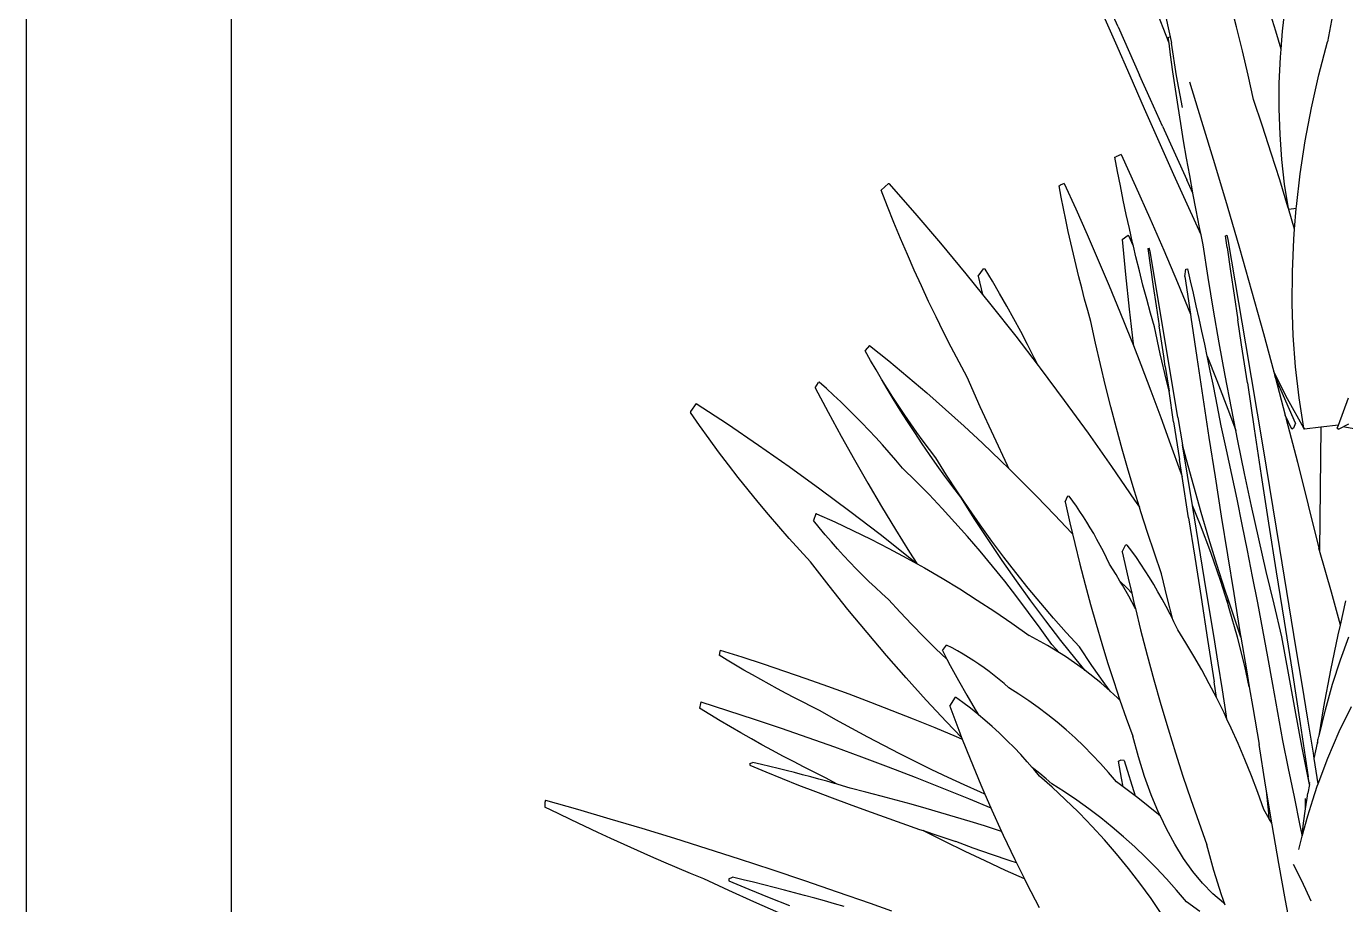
# Model space of a CAD drawing. Header units: metres. Extents: x 244.4 to 340.3, y -4.1 to 64.3.
# Drawn here: x 245.238 to 246.203, y 8.109 to 8.751 of the extents above; entities that cross this region are included whole.
import ezdxf

# ---------------------------------------------------------------- set-up
doc = ezdxf.new("R2010")
doc.units = ezdxf.units.M
doc.layers.add('Edges', color=7, linetype='Continuous')

# ---------------------------------------------------------------- blocks, each defined once
blk = doc.blocks.new('Novo+Sobrado2m fr')
for p, q in [((-10.34992, -1.87774), (-10.34992, 0.87226)), ((-10.19992, -1.42774), (-10.19992, -0.42774)), ((-9.55334, -0.47803), (-9.57555, -0.42774)), ((-9.55172, -0.46609), (-9.56755, -0.4307)), ((-9.51884, -0.4669), (-9.52564, -0.4492)), ((-9.46516, -0.46609), (-9.46978, -0.44839)), ((-9.43152, -0.46923), (-9.42927, -0.44999)), ((-9.51773, -0.45462), (-9.51358, -0.47335)), ((-9.43644, -0.46937), (-9.44124, -0.4536)), ((-9.39411, -0.45381), (-9.39853, -0.47722)), ((-9.55172, -0.46609), (-9.53596, -0.50152)), ((-9.51448, -0.47808), (-9.51884, -0.4669)), ((-9.46077, -0.4838), (-9.46516, -0.46609)), ((-9.43259, -0.4825), (-9.43644, -0.46937)), ((-9.43259, -0.4825), (-9.43152, -0.46923)), ((-9.5429, -0.50206), (-9.55334, -0.47803)), ((-9.51502, -0.47397), (-9.51384, -0.47334)), ((-9.51448, -0.47808), (-9.51502, -0.47397)), ((-9.51336, -0.48651), (-9.51448, -0.47808)), ((-9.51358, -0.47335), (-9.51384, -0.47334)), ((-9.51358, -0.47335), (-9.51255, -0.47803)), ((-9.50894, -0.50206), (-9.51255, -0.47803)), ((-9.40484, -0.50125), (-9.39853, -0.47722)), ((-9.51161, -0.49908), (-9.51336, -0.48651)), ((-9.45661, -0.50152), (-9.46077, -0.4838)), ((-9.43387, -0.50738), (-9.43306, -0.48838)), ((-9.43306, -0.48838), (-9.43259, -0.4825)), ((-9.52812, -0.51925), (-9.53596, -0.50152)), ((-9.50978, -0.51167), (-9.51161, -0.49908)), ((-9.45267, -0.51925), (-9.45661, -0.50152)), ((-9.41028, -0.52536), (-9.40484, -0.50125)), ((-9.53233, -0.52617), (-9.5429, -0.50206)), ((-9.50466, -0.52522), (-9.50894, -0.50206)), ((-9.49956, -0.50643), (-9.49069, -0.53503)), ((-9.43397, -0.5262), (-9.43387, -0.50738)), ((-9.51921, -0.53883), (-9.52812, -0.51925)), ((-9.50787, -0.52429), (-9.50978, -0.51167)), ((-9.44608, -0.53883), (-9.45267, -0.51925)), ((-9.52166, -0.5503), (-9.53233, -0.52617)), ((-9.50587, -0.53692), (-9.50787, -0.52429)), ((-9.43334, -0.54481), (-9.43397, -0.5262)), ((-9.41486, -0.54949), (-9.41028, -0.52536)), ((-9.51921, -0.53883), (-9.50141, -0.5781)), ((-9.50379, -0.54957), (-9.50587, -0.53692)), ((-9.49069, -0.53503), (-9.48129, -0.56597)), ((-9.43969, -0.55845), (-9.44608, -0.53883)), ((-9.50163, -0.56223), (-9.50379, -0.54957)), ((-9.432, -0.56316), (-9.43334, -0.54481)), ((-9.41856, -0.57359), (-9.41486, -0.54949)), ((-9.51091, -0.5744), (-9.52166, -0.5503)), ((-9.4335, -0.5781), (-9.43969, -0.55845)), ((-9.55404, -0.56154), (-9.55331, -0.56112)), ((-9.5521, -0.57199), (-9.55404, -0.56154)), ((-9.54941, -0.55952), (-9.55331, -0.56112)), ((-9.54941, -0.55952), (-9.53888, -0.58266)), ((-9.49938, -0.5749), (-9.50163, -0.56223)), ((-9.48129, -0.56597), (-9.47207, -0.59699)), ((-9.42994, -0.58122), (-9.432, -0.56316)), ((-9.55007, -0.58243), (-9.5521, -0.57199)), ((-9.50009, -0.59843), (-9.51091, -0.5744)), ((-9.497, -0.58785), (-9.50141, -0.5781)), ((-9.49705, -0.58758), (-9.49938, -0.5749)), ((-9.42751, -0.59778), (-9.4335, -0.5781)), ((-9.42137, -0.59761), (-9.41856, -0.57359)), ((-9.7197, -0.58064), (-9.72493, -0.58557)), ((-9.72033, -0.59745), (-9.72493, -0.58557)), ((-9.7197, -0.58064), (-9.71942, -0.58068)), ((-9.71942, -0.58068), (-9.70041, -0.60237)), ((-9.59477, -0.5823), (-9.59419, -0.58197)), ((-9.59322, -0.59067), (-9.59477, -0.5823)), ((-9.59107, -0.58068), (-9.59419, -0.58197)), ((-9.59107, -0.58068), (-9.58263, -0.59922)), ((-9.54796, -0.59286), (-9.55007, -0.58243)), ((-9.53888, -0.58266), (-9.52853, -0.60597)), ((-9.497, -0.58785), (-9.49705, -0.58758)), ((-9.49465, -0.60027), (-9.497, -0.58785)), ((-9.42717, -0.59893), (-9.42994, -0.58122)), ((-9.71561, -0.60924), (-9.72033, -0.59745)), ((-9.59159, -0.59904), (-9.59322, -0.59067)), ((-9.54576, -0.60326), (-9.54796, -0.59286)), ((-9.47207, -0.59699), (-9.46303, -0.62809)), ((-9.42717, -0.59893), (-9.42751, -0.59778)), ((-9.42148, -0.59897), (-9.42137, -0.59761)), ((-9.70041, -0.60237), (-9.68161, -0.6244)), ((-9.5899, -0.60739), (-9.59159, -0.59904)), ((-9.58814, -0.61572), (-9.5899, -0.60739)), ((-9.58263, -0.59922), (-9.57434, -0.61789)), ((-9.54348, -0.61365), (-9.54576, -0.60326)), ((-9.52853, -0.60597), (-9.51836, -0.62944)), ((-9.49108, -0.61828), (-9.50009, -0.59843)), ((-9.49216, -0.61296), (-9.49465, -0.60027)), ((-9.42714, -0.59903), (-9.42717, -0.59893)), ((-9.42682, -0.5996), (-9.42714, -0.59903)), ((-9.42714, -0.59903), (-9.42679, -0.5996)), ((-9.4227, -0.61418), (-9.42714, -0.59903)), ((-9.42679, -0.5996), (-9.42682, -0.5996)), ((-9.42148, -0.59897), (-9.42679, -0.5996)), ((-9.4227, -0.61418), (-9.42148, -0.59897)), ((-9.71077, -0.62095), (-9.71561, -0.60924)), ((-9.58631, -0.62404), (-9.58814, -0.61572)), ((-9.54111, -0.62401), (-9.54348, -0.61365)), ((-9.49108, -0.61828), (-9.49216, -0.61296)), ((-9.42329, -0.62151), (-9.4227, -0.61418)), ((-9.70581, -0.63258), (-9.71077, -0.62095)), ((-9.68161, -0.6244), (-9.66305, -0.64675)), ((-9.58442, -0.63234), (-9.58631, -0.62404)), ((-9.57434, -0.61789), (-9.5662, -0.63669)), ((-9.54885, -0.62169), (-9.54438, -0.61856)), ((-9.54885, -0.62169), (-9.54637, -0.64719)), ((-9.54385, -0.61894), (-9.54438, -0.61856)), ((-9.54049, -0.62663), (-9.54385, -0.61894)), ((-9.54049, -0.62663), (-9.54111, -0.62401)), ((-9.53866, -0.63435), (-9.54049, -0.62663)), ((-9.48959, -0.62565), (-9.49108, -0.61828)), ((-9.48584, -0.64945), (-9.48959, -0.62565)), ((-9.47327, -0.61894), (-9.47206, -0.61856)), ((-9.47204, -0.62748), (-9.47327, -0.61894)), ((-9.47116, -0.62169), (-9.47206, -0.61856)), ((-9.45823, -0.69792), (-9.47116, -0.62169)), ((-9.4243, -0.64524), (-9.42329, -0.62151)), ((-9.70073, -0.64411), (-9.70581, -0.63258)), ((-9.58246, -0.64062), (-9.58442, -0.63234)), ((-9.53613, -0.64466), (-9.53866, -0.63435)), ((-9.53008, -0.62828), (-9.52911, -0.62798)), ((-9.53008, -0.62828), (-9.52809, -0.64203)), ((-9.52838, -0.63048), (-9.52911, -0.62798)), ((-9.51803, -0.69155), (-9.52838, -0.63048)), ((-9.51836, -0.62944), (-9.50837, -0.65306)), ((-9.47204, -0.62748), (-9.46952, -0.64481)), ((-9.46303, -0.62809), (-9.45418, -0.65926)), ((-9.69554, -0.65556), (-9.70073, -0.64411)), ((-9.65406, -0.64853), (-9.65001, -0.64311)), ((-9.64901, -0.6433), (-9.65001, -0.64311)), ((-9.64364, -0.65217), (-9.64901, -0.6433)), ((-9.58043, -0.64888), (-9.58246, -0.64062)), ((-9.5662, -0.63669), (-9.5582, -0.65561)), ((-9.53351, -0.65495), (-9.53613, -0.64466)), ((-9.52809, -0.64203), (-9.52604, -0.65603)), ((-9.5028, -0.64872), (-9.50227, -0.6433)), ((-9.50227, -0.6433), (-9.50076, -0.64311)), ((-9.49867, -0.65197), (-9.50076, -0.64311)), ((-9.46952, -0.64481), (-9.46692, -0.66244)), ((-9.42442, -0.66874), (-9.4243, -0.64524)), ((-9.69024, -0.66691), (-9.69554, -0.65556)), ((-9.66305, -0.64675), (-9.65089, -0.66179)), ((-9.65406, -0.64853), (-9.65089, -0.66179)), ((-9.63835, -0.66117), (-9.64364, -0.65217)), ((-9.57833, -0.65712), (-9.58043, -0.64888)), ((-9.5582, -0.65561), (-9.55034, -0.67464)), ((-9.54637, -0.64719), (-9.54365, -0.6726)), ((-9.53081, -0.6652), (-9.53351, -0.65495)), ((-9.50837, -0.65306), (-9.49882, -0.6762)), ((-9.5028, -0.64872), (-9.49882, -0.6762)), ((-9.49659, -0.66097), (-9.49867, -0.65197)), ((-9.48189, -0.67329), (-9.48584, -0.64945)), ((-9.65089, -0.66179), (-9.64471, -0.66943)), ((-9.63313, -0.6703), (-9.63835, -0.66117)), ((-9.57617, -0.66534), (-9.57833, -0.65712)), ((-9.57394, -0.67353), (-9.57617, -0.66534)), ((-9.52803, -0.67543), (-9.53081, -0.6652)), ((-9.52604, -0.65603), (-9.52392, -0.67028)), ((-9.49452, -0.6701), (-9.49659, -0.66097)), ((-9.46692, -0.66244), (-9.46423, -0.68039)), ((-9.45418, -0.65926), (-9.44551, -0.6905)), ((-9.68482, -0.67817), (-9.69024, -0.66691)), ((-9.64471, -0.66943), (-9.6266, -0.69244)), ((-9.62799, -0.67955), (-9.63313, -0.6703)), ((-9.57164, -0.68169), (-9.57394, -0.67353)), ((-9.55034, -0.67464), (-9.54263, -0.69379)), ((-9.54365, -0.6726), (-9.54067, -0.69792)), ((-9.52392, -0.67028), (-9.52174, -0.68477)), ((-9.49245, -0.67936), (-9.49452, -0.6701)), ((-9.47775, -0.69715), (-9.48189, -0.67329)), ((-9.42365, -0.69197), (-9.42442, -0.66874)), ((-9.67929, -0.68933), (-9.68482, -0.67817)), ((-9.62293, -0.68893), (-9.62799, -0.67955)), ((-9.56821, -0.69737), (-9.57164, -0.68169)), ((-9.52516, -0.68562), (-9.52803, -0.67543)), ((-9.51834, -0.70693), (-9.52174, -0.68477)), ((-9.49882, -0.6762), (-9.4985, -0.67843)), ((-9.4985, -0.67843), (-9.49415, -0.70794)), ((-9.49039, -0.68874), (-9.49245, -0.67936)), ((-9.46147, -0.69862), (-9.46423, -0.68039)), ((-9.67365, -0.70039), (-9.67929, -0.68933)), ((-9.6266, -0.69244), (-9.61019, -0.71386)), ((-9.61795, -0.69844), (-9.62293, -0.68893)), ((-9.54263, -0.69379), (-9.54051, -0.69918)), ((-9.52088, -0.70519), (-9.52516, -0.68562)), ((-9.50794, -0.75192), (-9.51803, -0.69155)), ((-9.48835, -0.69825), (-9.49039, -0.68874)), ((-9.44551, -0.6905), (-9.43793, -0.71845)), ((-9.42197, -0.71488), (-9.42365, -0.69197)), ((-9.73655, -0.70289), (-9.73657, -0.70318)), ((-9.73266, -0.71008), (-9.73657, -0.70318)), ((-9.7335, -0.69917), (-9.73655, -0.70289)), ((-9.7335, -0.69917), (-9.71941, -0.7105)), ((-9.66789, -0.71135), (-9.67365, -0.70039)), ((-9.61305, -0.70807), (-9.61795, -0.69844)), ((-9.56462, -0.713), (-9.56821, -0.69737)), ((-9.54067, -0.69792), (-9.54051, -0.69918)), ((-9.54051, -0.69918), (-9.53507, -0.71306)), ((-9.48651, -0.70692), (-9.48835, -0.69825)), ((-9.47341, -0.72104), (-9.47775, -0.69715)), ((-9.45717, -0.72648), (-9.46147, -0.69862)), ((-9.44563, -0.77329), (-9.45823, -0.69792)), ((-9.72867, -0.71692), (-9.73266, -0.71008)), ((-9.71941, -0.7105), (-9.70544, -0.72207)), ((-9.66203, -0.72221), (-9.66789, -0.71135)), ((-9.61019, -0.71386), (-9.61305, -0.70807)), ((-9.56086, -0.72859), (-9.56462, -0.713)), ((-9.53507, -0.71306), (-9.52766, -0.73243)), ((-9.51639, -0.72471), (-9.52088, -0.70519)), ((-9.51718, -0.71442), (-9.51834, -0.70693)), ((-9.49415, -0.70794), (-9.48976, -0.73725)), ((-9.48651, -0.70692), (-9.4795, -0.72478)), ((-9.48631, -0.70788), (-9.48651, -0.70692)), ((-9.48428, -0.71763), (-9.48631, -0.70788)), ((-9.72462, -0.72369), (-9.72867, -0.71692)), ((-9.70544, -0.72207), (-9.69159, -0.73387)), ((-9.65248, -0.74396), (-9.66203, -0.72221)), ((-9.61019, -0.71386), (-9.60873, -0.71576)), ((-9.60873, -0.71576), (-9.5911, -0.7394)), ((-9.51718, -0.71442), (-9.51447, -0.73266)), ((-9.48226, -0.7275), (-9.48428, -0.71763)), ((-9.46888, -0.74495), (-9.47341, -0.72104)), ((-9.42777, -0.73824), (-9.43793, -0.71845)), ((-9.43793, -0.71845), (-9.43702, -0.7218)), ((-9.43702, -0.7218), (-9.43696, -0.72202)), ((-9.43696, -0.72202), (-9.42952, -0.75012)), ((-9.42194, -0.75596), (-9.43696, -0.72202)), ((-9.4194, -0.73743), (-9.42197, -0.71488)), ((-9.77318, -0.73023), (-9.77072, -0.72612)), ((-9.77318, -0.73023), (-9.7638, -0.74789)), ((-9.77034, -0.72597), (-9.77072, -0.72612)), ((-9.76501, -0.7307), (-9.77034, -0.72597)), ((-9.75971, -0.73552), (-9.76501, -0.7307)), ((-9.72049, -0.73039), (-9.72462, -0.72369)), ((-9.7212, -0.7296), (-9.72462, -0.72369)), ((-9.71614, -0.73805), (-9.7212, -0.7296)), ((-9.7163, -0.73702), (-9.72049, -0.73039)), ((-9.55695, -0.74413), (-9.56086, -0.72859)), ((-9.52766, -0.73243), (-9.5204, -0.7519)), ((-9.51447, -0.73266), (-9.51639, -0.72471)), ((-9.51113, -0.75493), (-9.51447, -0.73266)), ((-9.48025, -0.73749), (-9.48226, -0.7275)), ((-9.4795, -0.72478), (-9.47025, -0.74896)), ((-9.45717, -0.72648), (-9.45218, -0.76002)), ((-9.86011, -0.74152), (-9.86427, -0.74738)), ((-9.86011, -0.74152), (-9.83733, -0.75657)), ((-9.75446, -0.74043), (-9.75971, -0.73552)), ((-9.74925, -0.74544), (-9.75446, -0.74043)), ((-9.71203, -0.74358), (-9.7163, -0.73702)), ((-9.71099, -0.74641), (-9.71614, -0.73805)), ((-9.69159, -0.73387), (-9.67787, -0.74591)), ((-9.5911, -0.7394), (-9.5737, -0.76335)), ((-9.48976, -0.73725), (-9.48533, -0.76635)), ((-9.47825, -0.74759), (-9.48025, -0.73749)), ((-9.41593, -0.75956), (-9.42777, -0.73824)), ((-9.41593, -0.75956), (-9.4194, -0.73743)), ((-9.39064, -0.75744), (-9.38314, -0.73743)), ((-9.86427, -0.74738), (-9.86446, -0.74807)), ((-9.85766, -0.75779), (-9.86446, -0.74807)), ((-9.7638, -0.74789), (-9.75426, -0.76538)), ((-9.74409, -0.75055), (-9.74925, -0.74544)), ((-9.73897, -0.75574), (-9.74409, -0.75055)), ((-9.7077, -0.75007), (-9.71203, -0.74358)), ((-9.70575, -0.75469), (-9.71099, -0.74641)), ((-9.7033, -0.75648), (-9.7077, -0.75007)), ((-9.67787, -0.74591), (-9.66427, -0.75818)), ((-9.64267, -0.76549), (-9.65248, -0.74396)), ((-9.55288, -0.75961), (-9.55695, -0.74413)), ((-9.5204, -0.7519), (-9.51329, -0.77148)), ((-9.50794, -0.75192), (-9.50464, -0.77187)), ((-9.47627, -0.75781), (-9.47825, -0.74759)), ((-9.47025, -0.74896), (-9.46566, -0.76126)), ((-9.46566, -0.76126), (-9.46888, -0.74495)), ((-9.42461, -0.76037), (-9.42952, -0.75012)), ((-9.42952, -0.75012), (-9.42872, -0.75315)), ((-9.85077, -0.76741), (-9.85766, -0.75779)), ((-9.83733, -0.75657), (-9.8147, -0.77199)), ((-9.7339, -0.76103), (-9.73897, -0.75574)), ((-9.72888, -0.76641), (-9.7339, -0.76103)), ((-9.70043, -0.76288), (-9.70575, -0.75469)), ((-9.69883, -0.76282), (-9.7033, -0.75648)), ((-9.66427, -0.75818), (-9.6508, -0.77068)), ((-9.54865, -0.77503), (-9.55288, -0.75961)), ((-9.51113, -0.75493), (-9.50691, -0.78262)), ((-9.47239, -0.77547), (-9.47627, -0.75781)), ((-9.46416, -0.76887), (-9.46566, -0.76126)), ((-9.45218, -0.76002), (-9.447, -0.79425)), ((-9.42872, -0.75315), (-9.42061, -0.78455)), ((-9.42353, -0.75956), (-9.42461, -0.76037)), ((-9.42194, -0.75596), (-9.42353, -0.75956)), ((-9.41593, -0.75956), (-9.41547, -0.76037)), ((-9.4155, -0.76037), (-9.41593, -0.75956)), ((-9.41547, -0.76037), (-9.4155, -0.76037)), ((-9.40356, -0.75896), (-9.41547, -0.76037)), ((-9.40356, -0.75896), (-9.4045, -0.84903)), ((-9.39064, -0.75744), (-9.40356, -0.75896)), ((-9.39144, -0.75956), (-9.39064, -0.75744)), ((-9.39144, -0.75956), (-9.39037, -0.76037)), ((-9.38337, -0.75677), (-9.39037, -0.76037)), ((-9.38617, -0.75864), (-9.37917, -0.75977)), ((-9.84378, -0.77692), (-9.85077, -0.76741)), ((-9.75426, -0.76538), (-9.74456, -0.7827)), ((-9.72391, -0.77187), (-9.72888, -0.76641)), ((-9.69502, -0.77098), (-9.70043, -0.76288)), ((-9.6943, -0.76909), (-9.69883, -0.76282)), ((-9.68952, -0.77899), (-9.69502, -0.77098)), ((-9.6897, -0.77528), (-9.6943, -0.76909)), ((-9.6508, -0.77068), (-9.63746, -0.7834)), ((-9.63258, -0.78681), (-9.64267, -0.76549)), ((-9.5737, -0.76335), (-9.55655, -0.7876)), ((-9.51329, -0.77148), (-9.50634, -0.79115)), ((-9.48533, -0.76635), (-9.48086, -0.79524)), ((-9.45925, -0.79279), (-9.46416, -0.76887)), ((-9.83668, -0.78632), (-9.84378, -0.77692)), ((-9.8147, -0.77199), (-9.79223, -0.78777)), ((-9.71899, -0.77743), (-9.72391, -0.77187)), ((-9.71411, -0.78307), (-9.71899, -0.77743)), ((-9.68504, -0.78139), (-9.6897, -0.77528)), ((-9.68395, -0.78691), (-9.68952, -0.77899)), ((-9.54427, -0.79039), (-9.54865, -0.77503)), ((-9.50174, -0.78289), (-9.50464, -0.77187)), ((-9.49736, -0.8162), (-9.50464, -0.77187)), ((-9.46853, -0.79342), (-9.47239, -0.77547)), ((-9.43339, -0.84767), (-9.44563, -0.77329)), ((-9.82949, -0.79561), (-9.83668, -0.78632)), ((-9.79223, -0.78777), (-9.76991, -0.8039)), ((-9.74456, -0.7827), (-9.73469, -0.79985)), ((-9.70929, -0.7888), (-9.71411, -0.78307)), ((-9.69956, -0.7984), (-9.70929, -0.7888)), ((-9.67714, -0.7939), (-9.68504, -0.78139)), ((-9.67829, -0.79473), (-9.68395, -0.78691)), ((-9.63746, -0.7834), (-9.63127, -0.78947)), ((-9.63127, -0.78947), (-9.63258, -0.78681)), ((-9.63127, -0.78947), (-9.62426, -0.79634)), ((-9.55655, -0.7876), (-9.53965, -0.81216)), ((-9.53974, -0.80568), (-9.54427, -0.79039)), ((-9.50498, -0.79509), (-9.50691, -0.78262)), ((-9.49646, -0.80215), (-9.50174, -0.78289)), ((-9.42061, -0.78455), (-9.41268, -0.816)), ((-9.82221, -0.80479), (-9.82949, -0.79561)), ((-9.73469, -0.79985), (-9.72467, -0.81683)), ((-9.68993, -0.80822), (-9.69956, -0.7984)), ((-9.67255, -0.80245), (-9.67829, -0.79473)), ((-9.66908, -0.80623), (-9.67714, -0.7939)), ((-9.62426, -0.79634), (-9.6112, -0.80951)), ((-9.50634, -0.79115), (-9.50498, -0.79509)), ((-9.5003, -0.82511), (-9.50498, -0.79509)), ((-9.48086, -0.79524), (-9.47635, -0.82391)), ((-9.4647, -0.81166), (-9.46853, -0.79342)), ((-9.45415, -0.81671), (-9.45925, -0.79279)), ((-9.447, -0.79425), (-9.44164, -0.82915)), ((-9.81483, -0.81385), (-9.82221, -0.80479)), ((-9.76991, -0.8039), (-9.74777, -0.82039)), ((-9.68042, -0.81825), (-9.68993, -0.80822)), ((-9.66673, -0.81008), (-9.67255, -0.80245)), ((-9.66086, -0.8184), (-9.66908, -0.80623)), ((-9.65687, -0.8257), (-9.66673, -0.81008)), ((-9.6112, -0.80951), (-9.59827, -0.82289)), ((-9.59045, -0.81349), (-9.58835, -0.80907)), ((-9.58835, -0.80907), (-9.58755, -0.80942)), ((-9.58486, -0.81302), (-9.58755, -0.80942)), ((-9.53611, -0.81744), (-9.53974, -0.80568)), ((-9.49099, -0.82132), (-9.49646, -0.80215)), ((-9.80736, -0.8228), (-9.81483, -0.81385)), ((-9.72467, -0.81683), (-9.7145, -0.83362)), ((-9.67102, -0.8285), (-9.68042, -0.81825)), ((-9.65248, -0.83039), (-9.66086, -0.8184)), ((-9.59045, -0.81349), (-9.58699, -0.82887)), ((-9.58221, -0.81673), (-9.58486, -0.81302)), ((-9.5796, -0.82054), (-9.58221, -0.81673)), ((-9.53965, -0.81216), (-9.53611, -0.81744)), ((-9.53505, -0.8209), (-9.53611, -0.81744)), ((-9.49146, -0.83055), (-9.49736, -0.8162)), ((-9.48861, -0.87019), (-9.49736, -0.8162)), ((-9.46089, -0.83019), (-9.4647, -0.81166)), ((-9.44886, -0.84062), (-9.45415, -0.81671)), ((-9.41268, -0.816), (-9.40495, -0.84748)), ((-9.79979, -0.83163), (-9.80736, -0.8228)), ((-9.77272, -0.82223), (-9.77454, -0.82703)), ((-9.7702, -0.83237), (-9.77454, -0.82703)), ((-9.77217, -0.82228), (-9.77272, -0.82223)), ((-9.77217, -0.82228), (-9.75887, -0.82818)), ((-9.75887, -0.82818), (-9.74562, -0.83437)), ((-9.74777, -0.82039), (-9.72579, -0.83723)), ((-9.66173, -0.83896), (-9.67102, -0.8285)), ((-9.64681, -0.8411), (-9.65687, -0.8257)), ((-9.59827, -0.82289), (-9.58549, -0.8365)), ((-9.58699, -0.82887), (-9.58509, -0.83694)), ((-9.57704, -0.82445), (-9.5796, -0.82054)), ((-9.57451, -0.82845), (-9.57704, -0.82445)), ((-9.57202, -0.83255), (-9.57451, -0.82845)), ((-9.53021, -0.83604), (-9.53505, -0.8209)), ((-9.5003, -0.82511), (-9.49572, -0.85403)), ((-9.48533, -0.84041), (-9.49099, -0.82132)), ((-9.47635, -0.82391), (-9.4718, -0.85236)), ((-9.44164, -0.82915), (-9.43609, -0.86467)), ((-9.79214, -0.84034), (-9.79979, -0.83163)), ((-9.76581, -0.83761), (-9.7702, -0.83237)), ((-9.76138, -0.84276), (-9.76581, -0.83761)), ((-9.74562, -0.83437), (-9.73243, -0.84083)), ((-9.72579, -0.83723), (-9.70398, -0.85442)), ((-9.7145, -0.83362), (-9.70417, -0.85024)), ((-9.65257, -0.84963), (-9.66173, -0.83896)), ((-9.64395, -0.8422), (-9.65248, -0.83039)), ((-9.58549, -0.8365), (-9.58509, -0.83694)), ((-9.58509, -0.83694), (-9.58341, -0.84406)), ((-9.56957, -0.83675), (-9.57202, -0.83255)), ((-9.56717, -0.84105), (-9.56957, -0.83675)), ((-9.52522, -0.85109), (-9.53021, -0.83604)), ((-9.4839, -0.85057), (-9.49146, -0.83055)), ((-9.4571, -0.849), (-9.46089, -0.83019)), ((-9.7844, -0.84893), (-9.79214, -0.84034)), ((-9.7569, -0.84782), (-9.76138, -0.84276)), ((-9.75238, -0.85278), (-9.7569, -0.84782)), ((-9.73243, -0.84083), (-9.7193, -0.84756)), ((-9.7193, -0.84756), (-9.70623, -0.85457)), ((-9.63655, -0.85629), (-9.64681, -0.8411)), ((-9.63526, -0.85384), (-9.64395, -0.8422)), ((-9.58341, -0.84406), (-9.5797, -0.85905)), ((-9.56481, -0.84544), (-9.56717, -0.84105)), ((-9.56249, -0.84992), (-9.56481, -0.84544)), ((-9.54864, -0.85016), (-9.54602, -0.84464)), ((-9.54602, -0.84464), (-9.54502, -0.84508)), ((-9.54167, -0.84958), (-9.54502, -0.84508)), ((-9.47947, -0.85941), (-9.48533, -0.84041)), ((-9.44338, -0.86451), (-9.44886, -0.84062)), ((-9.42151, -0.92094), (-9.43339, -0.84767)), ((-9.4045, -0.84903), (-9.40495, -0.84748)), ((-9.77656, -0.8574), (-9.7844, -0.84893)), ((-9.76303, -0.87492), (-9.77656, -0.8574)), ((-9.74782, -0.85765), (-9.75238, -0.85278)), ((-9.74321, -0.86242), (-9.74782, -0.85765)), ((-9.70623, -0.85457), (-9.69872, -0.85878)), ((-9.70417, -0.85024), (-9.69884, -0.85859)), ((-9.70398, -0.85442), (-9.69884, -0.85859)), ((-9.64353, -0.8605), (-9.65257, -0.84963)), ((-9.62609, -0.87126), (-9.63655, -0.85629)), ((-9.62642, -0.86528), (-9.63526, -0.85384)), ((-9.56022, -0.8545), (-9.56249, -0.84992)), ((-9.55799, -0.85917), (-9.56022, -0.8545)), ((-9.54864, -0.85016), (-9.54432, -0.86936)), ((-9.53836, -0.85421), (-9.54167, -0.84958)), ((-9.5351, -0.85896), (-9.53836, -0.85421)), ((-9.52008, -0.86607), (-9.52522, -0.85109)), ((-9.49572, -0.85403), (-9.491, -0.88338)), ((-9.47688, -0.87093), (-9.4839, -0.85057)), ((-9.4718, -0.85236), (-9.46721, -0.88057)), ((-9.45334, -0.86809), (-9.4571, -0.849)), ((-9.39566, -0.87954), (-9.4045, -0.84903)), ((-9.73856, -0.86709), (-9.74321, -0.86242)), ((-9.73388, -0.87167), (-9.73856, -0.86709)), ((-9.69884, -0.85859), (-9.69872, -0.85878)), ((-9.69872, -0.85878), (-9.69323, -0.86185)), ((-9.69323, -0.86185), (-9.6803, -0.8694)), ((-9.63462, -0.87158), (-9.64353, -0.8605)), ((-9.61743, -0.87654), (-9.62642, -0.86528)), ((-9.5797, -0.85905), (-9.57587, -0.87386)), ((-9.55322, -0.8667), (-9.55799, -0.85917)), ((-9.55039, -0.8714), (-9.55322, -0.8667)), ((-9.53189, -0.86384), (-9.5351, -0.85896)), ((-9.52874, -0.86884), (-9.53189, -0.86384)), ((-9.51585, -0.88347), (-9.52008, -0.86607)), ((-9.47343, -0.87831), (-9.47947, -0.85941)), ((-9.44961, -0.88744), (-9.45334, -0.86809)), ((-9.43772, -0.88838), (-9.44338, -0.86451)), ((-9.43609, -0.86467), (-9.43037, -0.90077)), ((-9.74928, -0.89218), (-9.76303, -0.87492)), ((-9.72915, -0.87615), (-9.73388, -0.87167)), ((-9.72438, -0.88053), (-9.72915, -0.87615)), ((-9.6803, -0.8694), (-9.66744, -0.87723)), ((-9.66744, -0.87723), (-9.65465, -0.88532)), ((-9.62583, -0.88285), (-9.63462, -0.87158)), ((-9.61543, -0.88601), (-9.62609, -0.87126)), ((-9.60829, -0.88761), (-9.61743, -0.87654)), ((-9.57587, -0.87386), (-9.57193, -0.88846)), ((-9.54532, -0.87644), (-9.55039, -0.8714)), ((-9.54854, -0.87446), (-9.55039, -0.8714)), ((-9.54397, -0.88246), (-9.54854, -0.87446)), ((-9.54173, -0.88035), (-9.54532, -0.87644)), ((-9.54432, -0.86936), (-9.54173, -0.88035)), ((-9.52563, -0.87396), (-9.52874, -0.86884)), ((-9.52258, -0.8792), (-9.52563, -0.87396)), ((-9.48515, -0.89092), (-9.48861, -0.87019)), ((-9.47157, -0.88787), (-9.47688, -0.87093)), ((-9.71957, -0.8848), (-9.72438, -0.88053)), ((-9.71106, -0.89417), (-9.71957, -0.8848)), ((-9.65465, -0.88532), (-9.64193, -0.89368)), ((-9.61718, -0.89432), (-9.62583, -0.88285)), ((-9.60458, -0.90053), (-9.61543, -0.88601)), ((-9.53949, -0.89067), (-9.54397, -0.88246)), ((-9.54173, -0.88035), (-9.53985, -0.88832)), ((-9.51958, -0.88457), (-9.52258, -0.8792)), ((-9.51663, -0.89005), (-9.51958, -0.88457)), ((-9.51179, -0.89957), (-9.51585, -0.88347)), ((-9.491, -0.88338), (-9.48635, -0.91405)), ((-9.47132, -0.88468), (-9.47343, -0.87831)), ((-9.47157, -0.88787), (-9.47132, -0.88468)), ((-9.4672, -0.89711), (-9.47132, -0.88468)), ((-9.46721, -0.88057), (-9.46259, -0.90856)), ((-9.38918, -0.90372), (-9.39566, -0.87954)), ((-9.38918, -0.90372), (-9.3851, -0.8859)), ((-9.7353, -0.90916), (-9.74928, -0.89218)), ((-9.70244, -0.90331), (-9.71106, -0.89417)), ((-9.64193, -0.89368), (-9.62929, -0.9023)), ((-9.60865, -0.90598), (-9.61718, -0.89432)), ((-9.59901, -0.89848), (-9.60829, -0.88761)), ((-9.57193, -0.88846), (-9.56785, -0.90287)), ((-9.53985, -0.88832), (-9.53906, -0.89151)), ((-9.53906, -0.89151), (-9.53949, -0.89067)), ((-9.53906, -0.89151), (-9.53522, -0.90704)), ((-9.51374, -0.89565), (-9.51663, -0.89005)), ((-9.51179, -0.89957), (-9.51374, -0.89565)), ((-9.4818, -0.91133), (-9.48515, -0.89092)), ((-9.4704, -0.8916), (-9.47157, -0.88787)), ((-9.4645, -0.91253), (-9.4704, -0.8916)), ((-9.4459, -0.90706), (-9.44961, -0.88744)), ((-9.43188, -0.91222), (-9.43772, -0.88838)), ((-9.69373, -0.91222), (-9.70244, -0.90331)), ((-9.62929, -0.9023), (-9.61673, -0.91119)), ((-9.60026, -0.91783), (-9.60865, -0.90598)), ((-9.59354, -0.91482), (-9.60458, -0.90053)), ((-9.58958, -0.90915), (-9.59901, -0.89848)), ((-9.56785, -0.90287), (-9.56366, -0.91707)), ((-9.5109, -0.90136), (-9.51179, -0.89957)), ((-9.50811, -0.90719), (-9.5109, -0.90136)), ((-9.46193, -0.91248), (-9.4672, -0.89711)), ((-9.43037, -0.90077), (-9.42448, -0.93741)), ((-9.39079, -0.91074), (-9.38918, -0.90372)), ((-9.7211, -0.92586), (-9.7353, -0.90916)), ((-9.68492, -0.9209), (-9.69373, -0.91222)), ((-9.60327, -0.91845), (-9.61673, -0.91119)), ((-9.58232, -0.92887), (-9.59354, -0.91482)), ((-9.58002, -0.91962), (-9.58958, -0.90915)), ((-9.53522, -0.90704), (-9.53044, -0.92552)), ((-9.50216, -0.91659), (-9.50811, -0.90719)), ((-9.48635, -0.91405), (-9.48157, -0.94521)), ((-9.47856, -0.9314), (-9.4818, -0.91133)), ((-9.45916, -0.93367), (-9.4645, -0.91253)), ((-9.46259, -0.90856), (-9.46193, -0.91248)), ((-9.46193, -0.91248), (-9.45793, -0.9363)), ((-9.44222, -0.92694), (-9.4459, -0.90706)), ((-9.42721, -0.93889), (-9.43188, -0.91222)), ((-9.39618, -0.93663), (-9.39079, -0.91074)), ((-9.38922, -0.92911), (-9.38304, -0.91231)), ((-9.8429, -0.92293), (-9.84348, -0.92565)), ((-9.83743, -0.92932), (-9.84348, -0.92565)), ((-9.84257, -0.92189), (-9.8429, -0.92293)), ((-9.84257, -0.92189), (-9.82693, -0.92684)), ((-9.70668, -0.94229), (-9.7211, -0.92586)), ((-9.67683, -0.92857), (-9.68492, -0.9209)), ((-9.68015, -0.92216), (-9.67725, -0.9182)), ((-9.68015, -0.92216), (-9.67683, -0.92857)), ((-9.67314, -0.92032), (-9.67725, -0.9182)), ((-9.66909, -0.92253), (-9.67314, -0.92032)), ((-9.66508, -0.92483), (-9.66909, -0.92253)), ((-9.66114, -0.92722), (-9.66508, -0.92483)), ((-9.59464, -0.9238), (-9.60327, -0.91845)), ((-9.59464, -0.9238), (-9.60026, -0.91783)), ((-9.59005, -0.92665), (-9.59464, -0.9238)), ((-9.5708, -0.93318), (-9.58002, -0.91962)), ((-9.56366, -0.91707), (-9.55935, -0.93107)), ((-9.53044, -0.92552), (-9.52551, -0.94376)), ((-9.49632, -0.92628), (-9.50216, -0.91659)), ((-9.41718, -0.94682), (-9.42151, -0.92094)), ((-9.83135, -0.93295), (-9.83743, -0.92932)), ((-9.82526, -0.93653), (-9.83135, -0.93295)), ((-9.82693, -0.92684), (-9.81128, -0.93195)), ((-9.81128, -0.93195), (-9.79562, -0.93723)), ((-9.67683, -0.92857), (-9.67441, -0.93325)), ((-9.67441, -0.93325), (-9.6685, -0.94415)), ((-9.65725, -0.92969), (-9.66114, -0.92722)), ((-9.65342, -0.93225), (-9.65725, -0.92969)), ((-9.64964, -0.9349), (-9.65342, -0.93225)), ((-9.64592, -0.93763), (-9.64964, -0.9349)), ((-9.5771, -0.93578), (-9.59005, -0.92665)), ((-9.57569, -0.9369), (-9.58232, -0.92887)), ((-9.56143, -0.94657), (-9.5708, -0.93318)), ((-9.55935, -0.93107), (-9.55492, -0.94486)), ((-9.49061, -0.93626), (-9.49632, -0.92628)), ((-9.47545, -0.95107), (-9.47856, -0.9314)), ((-9.45578, -0.94888), (-9.45916, -0.93367)), ((-9.43858, -0.94707), (-9.44222, -0.92694)), ((-9.39494, -0.94686), (-9.38922, -0.92911)), ((-9.81914, -0.94006), (-9.82526, -0.93653)), ((-9.81301, -0.94353), (-9.81914, -0.94006)), ((-9.80685, -0.94695), (-9.81301, -0.94353)), ((-9.79562, -0.93723), (-9.77994, -0.94266)), ((-9.77994, -0.94266), (-9.76425, -0.94825)), ((-9.69205, -0.95842), (-9.70668, -0.94229)), ((-9.6685, -0.94415), (-9.66242, -0.95488)), ((-9.64226, -0.94045), (-9.64592, -0.93763)), ((-9.63866, -0.94335), (-9.64226, -0.94045)), ((-9.63512, -0.94633), (-9.63866, -0.94335)), ((-9.57569, -0.9369), (-9.5771, -0.93578)), ((-9.56444, -0.94583), (-9.57569, -0.9369)), ((-9.55492, -0.94486), (-9.55038, -0.95844)), ((-9.52551, -0.94376), (-9.52043, -0.96174)), ((-9.48503, -0.94652), (-9.49061, -0.93626)), ((-9.47981, -0.9566), (-9.48157, -0.94521)), ((-9.45793, -0.9363), (-9.45578, -0.94888)), ((-9.42236, -0.96558), (-9.42721, -0.93889)), ((-9.42448, -0.93741), (-9.41869, -0.9757)), ((-9.40124, -0.9635), (-9.39618, -0.93663)), ((-9.80068, -0.95031), (-9.80685, -0.94695)), ((-9.79449, -0.95362), (-9.80068, -0.95031)), ((-9.78829, -0.95688), (-9.79449, -0.95362)), ((-9.76425, -0.94825), (-9.74855, -0.954)), ((-9.74855, -0.954), (-9.73285, -0.95991)), ((-9.66242, -0.95488), (-9.65617, -0.96542)), ((-9.63165, -0.9494), (-9.63512, -0.94633)), ((-9.62431, -0.95404), (-9.63165, -0.9494)), ((-9.6171, -0.9589), (-9.62431, -0.95404)), ((-9.55763, -0.95186), (-9.56444, -0.94583)), ((-9.55763, -0.95186), (-9.56143, -0.94657)), ((-9.55209, -0.95676), (-9.55763, -0.95186)), ((-9.47981, -0.9566), (-9.48503, -0.94652)), ((-9.47246, -0.97031), (-9.47545, -0.95107)), ((-9.45578, -0.94888), (-9.45323, -0.9638)), ((-9.43496, -0.96745), (-9.43858, -0.94707)), ((-9.413, -0.97231), (-9.41718, -0.94682)), ((-9.40019, -0.96552), (-9.39494, -0.94686)), ((-9.85716, -0.96109), (-9.85788, -0.96448)), ((-9.85033, -0.96908), (-9.85788, -0.96448)), ((-9.85675, -0.9598), (-9.85716, -0.96109)), ((-9.85675, -0.9598), (-9.83723, -0.96598)), ((-9.78207, -0.96008), (-9.78829, -0.95688)), ((-9.77583, -0.96322), (-9.78207, -0.96008)), ((-9.76959, -0.96631), (-9.77583, -0.96322)), ((-9.73285, -0.95991), (-9.71715, -0.96597)), ((-9.67722, -0.97427), (-9.69205, -0.95842)), ((-9.6748, -0.96291), (-9.67065, -0.95637)), ((-9.6748, -0.96291), (-9.66747, -0.98235)), ((-9.66513, -0.96035), (-9.67065, -0.95637)), ((-9.65969, -0.96448), (-9.66513, -0.96035)), ((-9.65433, -0.96875), (-9.65969, -0.96448)), ((-9.61004, -0.96395), (-9.6171, -0.9589)), ((-9.60311, -0.96921), (-9.61004, -0.96395)), ((-9.55038, -0.95844), (-9.55209, -0.95676)), ((-9.55038, -0.95844), (-9.54571, -0.9718)), ((-9.52043, -0.96174), (-9.5152, -0.97947)), ((-9.47957, -0.95706), (-9.47981, -0.9566)), ((-9.47424, -0.96788), (-9.47957, -0.95706)), ((-9.45323, -0.9638), (-9.4485, -0.99105)), ((-9.40482, -0.98453), (-9.40124, -0.9635)), ((-9.39005, -0.98149), (-9.381, -0.96324)), ((-9.84275, -0.97361), (-9.85033, -0.96908)), ((-9.83514, -0.97807), (-9.84275, -0.97361)), ((-9.83723, -0.96598), (-9.8177, -0.97236)), ((-9.8177, -0.97236), (-9.79814, -0.97894)), ((-9.75803, -0.97286), (-9.76959, -0.96631)), ((-9.74642, -0.97929), (-9.75803, -0.97286)), ((-9.71715, -0.96597), (-9.70145, -0.97219)), ((-9.70145, -0.97219), (-9.68575, -0.97857)), ((-9.65617, -0.96542), (-9.65386, -0.96914)), ((-9.65386, -0.96914), (-9.65433, -0.96875)), ((-9.64905, -0.97317), (-9.65386, -0.96914)), ((-9.64385, -0.97773), (-9.64905, -0.97317)), ((-9.59632, -0.97467), (-9.60311, -0.96921)), ((-9.54571, -0.9718), (-9.54093, -0.98496)), ((-9.47215, -0.97233), (-9.47424, -0.96788)), ((-9.47215, -0.97233), (-9.47246, -0.97031)), ((-9.46904, -0.97897), (-9.47215, -0.97233)), ((-9.43138, -0.98807), (-9.43496, -0.96745)), ((-9.41733, -0.99229), (-9.42236, -0.96558)), ((-9.40896, -0.99736), (-9.413, -0.97231)), ((-9.40482, -0.98453), (-9.40019, -0.96552)), ((-9.82751, -0.98247), (-9.83514, -0.97807)), ((-9.81985, -0.98681), (-9.82751, -0.98247)), ((-9.79814, -0.97894), (-9.77856, -0.98572)), ((-9.73478, -0.98558), (-9.74642, -0.97929)), ((-9.68575, -0.97857), (-9.67006, -0.98509)), ((-9.66613, -0.98573), (-9.67722, -0.97427)), ((-9.66747, -0.98235), (-9.66613, -0.98573)), ((-9.63872, -0.98243), (-9.64385, -0.97773)), ((-9.63369, -0.98727), (-9.63872, -0.98243)), ((-9.58967, -0.98032), (-9.59632, -0.97467)), ((-9.58317, -0.98618), (-9.58967, -0.98032)), ((-9.5152, -0.97947), (-9.50982, -0.99695)), ((-9.46397, -0.99033), (-9.46904, -0.97897)), ((-9.41869, -0.9757), (-9.41271, -1.01461)), ((-9.39842, -1.00093), (-9.39005, -0.98149)), ((-9.81216, -0.99108), (-9.81985, -0.98681)), ((-9.80446, -0.99528), (-9.81216, -0.99108)), ((-9.77856, -0.98572), (-9.75898, -0.9927)), ((-9.75898, -0.9927), (-9.73938, -0.99988)), ((-9.72309, -0.99175), (-9.73478, -0.98558)), ((-9.71137, -0.99778), (-9.72309, -0.99175)), ((-9.67006, -0.98509), (-9.66564, -0.98697)), ((-9.66613, -0.98573), (-9.66564, -0.98697)), ((-9.66564, -0.98697), (-9.6599, -1.0015)), ((-9.63277, -0.9882), (-9.63369, -0.98727)), ((-9.63277, -0.9882), (-9.63272, -0.98824)), ((-9.62777, -0.99323), (-9.63272, -0.98824)), ((-9.62289, -0.99835), (-9.62777, -0.99323)), ((-9.57681, -0.99223), (-9.58317, -0.98618)), ((-9.57061, -0.99847), (-9.57681, -0.99223)), ((-9.53685, -0.99998), (-9.54093, -0.98496)), ((-9.45904, -1.00196), (-9.46397, -0.99033)), ((-9.44389, -1.0208), (-9.4485, -0.99105)), ((-9.4271, -1.00852), (-9.43138, -0.98807)), ((-9.41212, -1.01901), (-9.41733, -0.99229)), ((-9.40834, -1.00127), (-9.40598, -0.98999)), ((-9.40595, -0.98733), (-9.40598, -0.98999)), ((-9.40598, -0.98999), (-9.40557, -0.98803)), ((-9.40557, -0.98803), (-9.40494, -0.98505)), ((-9.40494, -0.98505), (-9.40482, -0.98453)), ((-9.79673, -0.99941), (-9.80446, -0.99528)), ((-9.78898, -1.00348), (-9.79673, -0.99941)), ((-9.73938, -0.99988), (-9.71978, -1.00726)), ((-9.69962, -1.00368), (-9.71137, -0.99778)), ((-9.6599, -1.0015), (-9.65209, -1.02035)), ((-9.61811, -1.00362), (-9.62289, -0.99835)), ((-9.56455, -1.00491), (-9.57061, -0.99847)), ((-9.55136, -1.00312), (-9.55004, -1.00249)), ((-9.54916, -1.01567), (-9.55136, -1.00312)), ((-9.54723, -1.00257), (-9.55004, -1.00249)), ((-9.54723, -1.00257), (-9.53918, -1.02848)), ((-9.53234, -1.0143), (-9.53685, -0.99998)), ((-9.50982, -0.99695), (-9.50429, -1.01416)), ((-9.45424, -1.01386), (-9.45904, -1.00196)), ((-9.40834, -1.00127), (-9.40896, -0.99736)), ((-9.40541, -1.01973), (-9.40834, -1.00127)), ((-9.40541, -1.01973), (-9.39842, -1.00093)), ((-9.82087, -1.00492), (-9.82096, -1.00618)), ((-9.82096, -1.00618), (-9.80922, -1.01101)), ((-9.82087, -1.00492), (-9.81868, -1.00406)), ((-9.81254, -1.00551), (-9.81868, -1.00406)), ((-9.80643, -1.00699), (-9.81254, -1.00551)), ((-9.80922, -1.01101), (-9.79732, -1.01581)), ((-9.80036, -1.00848), (-9.80643, -1.00699)), ((-9.79433, -1.01), (-9.80036, -1.00848)), ((-9.78834, -1.01154), (-9.79433, -1.01)), ((-9.78122, -1.00747), (-9.78898, -1.00348)), ((-9.78239, -1.01309), (-9.78834, -1.01154)), ((-9.77344, -1.01139), (-9.78122, -1.00747)), ((-9.76564, -1.01525), (-9.77344, -1.01139)), ((-9.71978, -1.00726), (-9.70018, -1.01483)), ((-9.68784, -1.00945), (-9.69962, -1.00368)), ((-9.67604, -1.01508), (-9.68784, -1.00945)), ((-9.61452, -1.00774), (-9.61811, -1.00362)), ((-9.61333, -1.00866), (-9.61452, -1.00774)), ((-9.61341, -1.00902), (-9.61452, -1.00774)), ((-9.60918, -1.0141), (-9.61341, -1.00902)), ((-9.60883, -1.01228), (-9.61333, -1.00866)), ((-9.60441, -1.016), (-9.60883, -1.01228)), ((-9.55864, -1.01153), (-9.56455, -1.00491)), ((-9.55288, -1.01835), (-9.55864, -1.01153)), ((-9.42284, -1.02923), (-9.4271, -1.00852)), ((-9.79732, -1.01581), (-9.78527, -1.02058)), ((-9.78527, -1.02058), (-9.77308, -1.02532)), ((-9.77647, -1.01467), (-9.78239, -1.01309)), ((-9.7706, -1.01626), (-9.77647, -1.01467)), ((-9.76477, -1.01788), (-9.7706, -1.01626)), ((-9.75723, -1.02001), (-9.76564, -1.01525)), ((-9.75899, -1.01951), (-9.76477, -1.01788)), ((-9.75723, -1.02001), (-9.75899, -1.01951)), ((-9.75325, -1.02116), (-9.75723, -1.02001)), ((-9.74755, -1.02283), (-9.75325, -1.02116)), ((-9.70018, -1.01483), (-9.68057, -1.0226)), ((-9.66421, -1.02057), (-9.67604, -1.01508)), ((-9.65237, -1.02592), (-9.66421, -1.02057)), ((-9.65209, -1.02035), (-9.64903, -1.02738)), ((-9.59994, -1.02216), (-9.60918, -1.0141)), ((-9.60879, -1.01456), (-9.60918, -1.0141)), ((-9.60007, -1.01983), (-9.60441, -1.016)), ((-9.59091, -1.02563), (-9.60007, -1.01983)), ((-9.59032, -1.03106), (-9.59994, -1.02216)), ((-9.54804, -1.02185), (-9.55288, -1.01835)), ((-9.54804, -1.02185), (-9.54916, -1.01567)), ((-9.54502, -1.02404), (-9.54804, -1.02185)), ((-9.52742, -1.02788), (-9.53234, -1.0143)), ((-9.50429, -1.01416), (-9.49861, -1.03112)), ((-9.44957, -1.02602), (-9.45424, -1.01386)), ((-9.44322, -1.02483), (-9.44389, -1.0208)), ((-9.41184, -1.02025), (-9.41296, -1.02658)), ((-9.41184, -1.02025), (-9.41271, -1.01461)), ((-9.41184, -1.02025), (-9.41212, -1.01901)), ((-9.41184, -1.02025), (-9.41159, -1.01883)), ((-9.40928, -1.03151), (-9.40607, -1.0215)), ((-9.40607, -1.0215), (-9.40541, -1.01973)), ((-9.97033, -1.03169), (-9.97084, -1.03343)), ((-9.97033, -1.03169), (-9.9469, -1.03835)), ((-9.77308, -1.02532), (-9.76073, -1.03002)), ((-9.76073, -1.03002), (-9.74823, -1.03469)), ((-9.73625, -1.02572), (-9.74755, -1.02283)), ((-9.72505, -1.02866), (-9.73625, -1.02572)), ((-9.71394, -1.03164), (-9.72505, -1.02866)), ((-9.70293, -1.03467), (-9.71394, -1.03164)), ((-9.68057, -1.0226), (-9.66098, -1.03055)), ((-9.66098, -1.03055), (-9.64472, -1.03732)), ((-9.64903, -1.02738), (-9.65237, -1.02592)), ((-9.64903, -1.02738), (-9.64472, -1.03732)), ((-9.58192, -1.03169), (-9.59091, -1.02563)), ((-9.58089, -1.04031), (-9.59032, -1.03106)), ((-9.57309, -1.038), (-9.58192, -1.03169)), ((-9.53918, -1.02848), (-9.54502, -1.02404)), ((-9.53728, -1.02992), (-9.53918, -1.02848)), ((-9.52968, -1.03599), (-9.53728, -1.02992)), ((-9.52211, -1.04069), (-9.52742, -1.02788)), ((-9.49861, -1.03112), (-9.49279, -1.0478)), ((-9.44504, -1.03844), (-9.44957, -1.02602)), ((-9.44147, -1.04114), (-9.44322, -1.02483)), ((-9.43934, -1.0485), (-9.44322, -1.02483)), ((-9.41861, -1.0502), (-9.42284, -1.02923)), ((-9.41466, -1.038), (-9.41351, -1.03028)), ((-9.41466, -1.038), (-9.41462, -1.03048)), ((-9.41351, -1.03028), (-9.41296, -1.02658)), ((-9.41301, -1.04317), (-9.40928, -1.03151)), ((-9.97084, -1.03343), (-9.97079, -1.03672)), ((-9.96117, -1.04145), (-9.97079, -1.03672)), ((-9.95154, -1.04611), (-9.96117, -1.04145)), ((-9.9469, -1.03835), (-9.9234, -1.04521)), ((-9.74823, -1.03469), (-9.73559, -1.03932)), ((-9.73559, -1.03932), (-9.72281, -1.04392)), ((-9.69202, -1.03775), (-9.70293, -1.03467)), ((-9.68122, -1.04087), (-9.69202, -1.03775)), ((-9.67053, -1.04403), (-9.68122, -1.04087)), ((-9.64472, -1.03732), (-9.64403, -1.0389)), ((-9.64403, -1.0389), (-9.63695, -1.05447)), ((-9.58089, -1.04031), (-9.57993, -1.04128)), ((-9.5707, -1.05085), (-9.57993, -1.04128)), ((-9.56444, -1.04456), (-9.57309, -1.038)), ((-9.5222, -1.04224), (-9.52968, -1.03599)), ((-9.52078, -1.04347), (-9.52211, -1.04069)), ((-9.44115, -1.04532), (-9.44504, -1.03844)), ((-9.44115, -1.04532), (-9.44147, -1.04114)), ((-9.41621, -1.04848), (-9.41466, -1.038)), ((-9.94189, -1.05072), (-9.95154, -1.04611)), ((-9.93222, -1.05526), (-9.94189, -1.05072)), ((-9.9234, -1.04521), (-9.89982, -1.05226)), ((-9.72281, -1.04392), (-9.70989, -1.04848)), ((-9.70989, -1.04848), (-9.69683, -1.053)), ((-9.65996, -1.04723), (-9.67053, -1.04403)), ((-9.64949, -1.05047), (-9.65996, -1.04723)), ((-9.63915, -1.05376), (-9.64949, -1.05047)), ((-9.56167, -1.06076), (-9.5707, -1.05085)), ((-9.55597, -1.05138), (-9.56444, -1.04456)), ((-9.52078, -1.04347), (-9.5222, -1.04224)), ((-9.5164, -1.0527), (-9.52078, -1.04347)), ((-9.49279, -1.0478), (-9.48682, -1.06422)), ((-9.43934, -1.0485), (-9.44115, -1.04532)), ((-9.43914, -1.04976), (-9.43934, -1.0485)), ((-9.43427, -1.07787), (-9.43914, -1.04976)), ((-9.41724, -1.05708), (-9.41861, -1.0502)), ((-9.41724, -1.05708), (-9.41621, -1.04848)), ((-9.41706, -1.05803), (-9.41301, -1.04317)), ((-9.92255, -1.05974), (-9.93222, -1.05526)), ((-9.91286, -1.06415), (-9.92255, -1.05974)), ((-9.89982, -1.05226), (-9.87617, -1.05952)), ((-9.87617, -1.05952), (-9.85246, -1.06696)), ((-9.69683, -1.053), (-9.69428, -1.05386)), ((-9.69297, -1.05454), (-9.69428, -1.05386)), ((-9.69428, -1.05386), (-9.68363, -1.05748)), ((-9.6783, -1.06191), (-9.69297, -1.05454)), ((-9.68363, -1.05748), (-9.6703, -1.06193)), ((-9.63695, -1.05447), (-9.63915, -1.05376)), ((-9.63695, -1.05447), (-9.63573, -1.05716)), ((-9.63573, -1.05716), (-9.62718, -1.07511)), ((-9.55285, -1.071), (-9.56167, -1.06076)), ((-9.54767, -1.05844), (-9.55597, -1.05138)), ((-9.53955, -1.06575), (-9.54767, -1.05844)), ((-9.51032, -1.0639), (-9.5164, -1.0527)), ((-9.4192, -1.0659), (-9.41706, -1.05803)), ((-9.41706, -1.05803), (-9.41724, -1.05708)), ((-9.90317, -1.0685), (-9.91286, -1.06415)), ((-9.89347, -1.07279), (-9.90317, -1.0685)), ((-9.85246, -1.06696), (-9.82869, -1.07461)), ((-9.66359, -1.06911), (-9.6783, -1.06191)), ((-9.65756, -1.06677), (-9.6703, -1.06193)), ((-9.64885, -1.07613), (-9.66359, -1.06911)), ((-9.64431, -1.07149), (-9.65756, -1.06677)), ((-9.53162, -1.0733), (-9.53955, -1.06575)), ((-9.50387, -1.07425), (-9.51032, -1.0639)), ((-9.48172, -1.08298), (-9.48682, -1.06422)), ((-9.41964, -1.06782), (-9.4192, -1.0659)), ((-9.88376, -1.07701), (-9.89347, -1.07279)), ((-9.87405, -1.08116), (-9.88376, -1.07701)), ((-9.82869, -1.07461), (-9.80486, -1.08244)), ((-9.63409, -1.08299), (-9.64885, -1.07613)), ((-9.63059, -1.07607), (-9.64431, -1.07149)), ((-9.62599, -1.07751), (-9.63059, -1.07607)), ((-9.62718, -1.07511), (-9.62599, -1.07751)), ((-9.62599, -1.07751), (-9.62012, -1.08929)), ((-9.54423, -1.08156), (-9.55285, -1.071)), ((-9.52387, -1.08109), (-9.53162, -1.0733)), ((-9.49707, -1.08374), (-9.50387, -1.07425)), ((-9.42928, -1.10507), (-9.43427, -1.07787)), ((-9.42034, -1.08483), (-9.4234, -1.07871)), ((-9.86434, -1.08524), (-9.87405, -1.08116)), ((-9.85463, -1.08925), (-9.86434, -1.08524)), ((-9.8364, -1.0977), (-9.85463, -1.08925)), ((-9.8363, -1.08915), (-9.83641, -1.09072)), ((-9.8363, -1.08915), (-9.83356, -1.08807)), ((-9.8259, -1.08989), (-9.83356, -1.08807)), ((-9.81828, -1.09173), (-9.8259, -1.08989)), ((-9.80486, -1.08244), (-9.78098, -1.09046)), ((-9.62012, -1.08929), (-9.63409, -1.08299)), ((-9.62012, -1.08929), (-9.6184, -1.09275)), ((-9.53582, -1.09244), (-9.54423, -1.08156)), ((-9.5163, -1.08913), (-9.52387, -1.08109)), ((-9.50893, -1.0974), (-9.5163, -1.08913)), ((-9.48993, -1.09235), (-9.49707, -1.08374)), ((-9.4761, -1.10086), (-9.48172, -1.08298)), ((-9.41627, -1.09331), (-9.42034, -1.08483)), ((-9.83641, -1.09072), (-9.82175, -1.09675)), ((-9.81815, -1.106), (-9.8364, -1.0977)), ((-9.82175, -1.09675), (-9.80691, -1.10275)), ((-9.8107, -1.0936), (-9.81828, -1.09173)), ((-9.80317, -1.09549), (-9.8107, -1.0936)), ((-9.79569, -1.09741), (-9.80317, -1.09549)), ((-9.78826, -1.09935), (-9.79569, -1.09741)), ((-9.78088, -1.10132), (-9.78826, -1.09935)), ((-9.78098, -1.09046), (-9.75706, -1.09868)), ((-9.75706, -1.09868), (-9.73309, -1.10708)), ((-9.6184, -1.09275), (-9.60938, -1.11009)), ((-9.52762, -1.10364), (-9.53582, -1.09244)), ((-9.50174, -1.10591), (-9.50893, -1.0974)), ((-9.48246, -1.10006), (-9.48993, -1.09235)), ((-9.41446, -1.09707), (-9.41627, -1.09331)), ((-9.41057, -1.10551), (-9.41446, -1.09707)), ((-9.79988, -1.11415), (-9.81815, -1.106)), ((-9.80691, -1.10275), (-9.79186, -1.1087)), ((-9.77355, -1.10331), (-9.78088, -1.10132)), ((-9.76627, -1.10532), (-9.77355, -1.10331)), ((-9.75905, -1.10736), (-9.76627, -1.10532)), ((-9.75188, -1.10942), (-9.75905, -1.10736)), ((-9.73309, -1.10708), (-9.71751, -1.11265)), ((-9.51964, -1.11516), (-9.52762, -1.10364)), ((-9.49192, -1.11302), (-9.50174, -1.10591)), ((-9.47469, -1.10685), (-9.48246, -1.10006)), ((-9.47365, -1.10761), (-9.4761, -1.10086)), ((-9.47365, -1.10761), (-9.47469, -1.10685)), ((-9.47333, -1.10849), (-9.47365, -1.10761)), ((-9.42419, -1.13132), (-9.42928, -1.10507))]:
    blk.add_line(p, q)

msp = doc.modelspace()

# ---------------------------------------------------------------- block references
at = {"layer": 'Edges'}
msp.add_blockref('Novo+Sobrado2m fr', (255.5882, 9.21727), dxfattribs=at)

doc.saveas('drawing.dxf')
